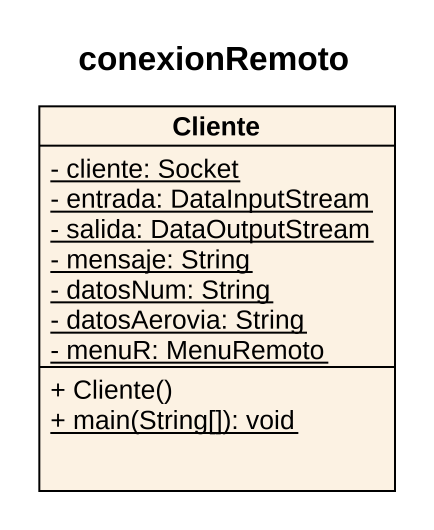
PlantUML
@startuml
title conexionRemoto
hide circle
hide empty members
skinparam classAttributeIconSize 0
class Cliente {
  {static} - cliente: Socket
  {static} - entrada: DataInputStream
  {static} - salida: DataOutputStream
  {static} - mensaje: String
  {static} - datosNum: String
  {static} - datosAerovia: String
  {static} - menuR: MenuRemoto
  + Cliente()
  {static} + main(String[]): void
}
@enduml
